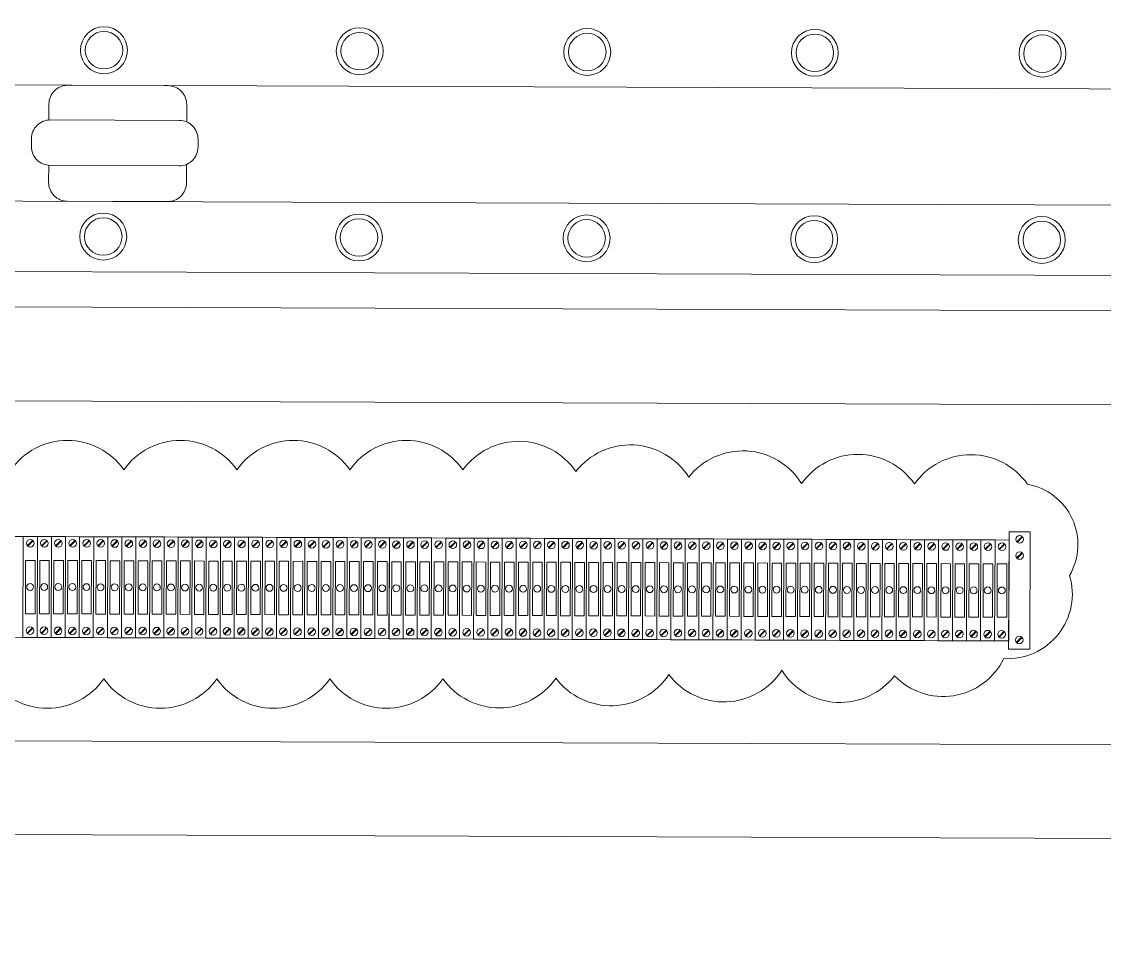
# Model space of a CAD drawing. Header units: millimetres. Extents: x 32721 to 103787, y 57624 to 127312.
# Drawn here: x 33355.2 to 33588.4, y 64947.4 to 65146.6 of the extents above; entities that cross this region are included whole.
import ezdxf

# ---------------------------------------------------------------- set-up
doc = ezdxf.new("R2010")
doc.units = ezdxf.units.MM
doc.header["$LTSCALE"] = 10
doc.layers.add('1轮廓实线层', color=7, linetype='Continuous', lineweight=18)

msp = doc.modelspace()

# ---------------------------------------------------------------- linework, layer by layer
at = {"layer": '1轮廓实线层'}
for p, q in [((33432.89, 65107.65), (33725.56, 65106.59)), ((33040.42, 65093.91), (33709.58, 65091.49)), ((33065.8, 65086.17), (33684.14, 65083.94)), ((33085.95, 65065.88), (33663.85, 65063.8)), ((33663.59, 64990.57), (33085.68, 64992.66)), ((33663.51, 64970.36), (33085.61, 64972.44))]:
    msp.add_line(p, q, dxfattribs=at)
at = {"layer": '1轮廓实线层', "lineweight": 13}
for p, q in [((33567.79, 65011.42), (33567.89, 65036.69)), ((33567.89, 65036.69), (33572.43, 65036.68)), ((33572.43, 65036.68), (33572.34, 65011.41)), ((33352.47, 65035.7), (33355.5, 65035.69)), ((33355.5, 65035.69), (33355.43, 65013.96)), ((33355.53, 65035.69), (33358.56, 65035.68)), ((33356.41, 65033.72), (33357.58, 65034.87)), ((33356.51, 65033.61), (33357.68, 65034.77)), ((33358.56, 65035.68), (33358.49, 65013.95)), ((33358.49, 65013.95), (33358.56, 65035.68)), ((33358.56, 65035.68), (33361.6, 65035.67)), ((33359.44, 65033.71), (33360.61, 65034.86)), ((33359.54, 65033.6), (33360.71, 65034.76)), ((33361.6, 65035.67), (33361.52, 65013.94)), ((33361.52, 65013.94), (33361.6, 65035.67)), ((33361.6, 65035.67), (33364.63, 65035.66)), ((33362.48, 65033.69), (33363.64, 65034.85)), ((33362.58, 65033.59), (33363.74, 65034.75)), ((33364.63, 65035.66), (33364.55, 65013.93)), ((33364.55, 65013.93), (33364.63, 65035.66)), ((33364.63, 65035.66), (33367.66, 65035.65)), ((33365.51, 65033.68), (33366.67, 65034.84)), ((33365.61, 65033.58), (33366.78, 65034.74)), ((33367.66, 65035.65), (33367.59, 65013.91)), ((33367.59, 65013.91), (33367.66, 65035.65)), ((33367.66, 65035.65), (33370.7, 65035.64)), ((33368.54, 65033.67), (33369.71, 65034.83)), ((33368.64, 65033.57), (33369.81, 65034.73)), ((33370.7, 65035.64), (33370.62, 65013.9)), ((33370.62, 65013.9), (33370.7, 65035.64)), ((33370.7, 65035.64), (33373.73, 65035.63)), ((33371.57, 65033.66), (33372.74, 65034.82)), ((33371.68, 65033.56), (33372.84, 65034.72)), ((33373.73, 65035.63), (33373.65, 65013.89)), ((33373.65, 65013.89), (33373.73, 65035.63)), ((33373.73, 65035.63), (33376.76, 65035.61)), ((33374.61, 65033.65), (33375.77, 65034.81)), ((33374.71, 65033.55), (33375.88, 65034.71)), ((33376.76, 65035.61), (33376.68, 65013.88)), ((33376.69, 65013.88), (33376.76, 65035.61)), ((33376.76, 65035.61), (33379.8, 65035.6)), ((33377.64, 65033.64), (33378.81, 65034.8)), ((33377.74, 65033.54), (33378.91, 65034.69)), ((33379.8, 65035.6), (33379.72, 65013.87)), ((33379.72, 65013.87), (33379.8, 65035.6)), ((33379.8, 65035.6), (33382.83, 65035.59)), ((33380.67, 65033.63), (33381.84, 65034.79)), ((33380.78, 65033.53), (33381.94, 65034.68)), ((33382.83, 65035.59), (33382.75, 65013.86)), ((33382.75, 65013.86), (33382.83, 65035.59)), ((33382.83, 65035.59), (33385.86, 65035.58)), ((33383.71, 65033.62), (33384.87, 65034.78)), ((33383.81, 65033.52), (33384.97, 65034.67)), ((33385.86, 65035.58), (33385.78, 65013.85)), ((33385.78, 65013.85), (33385.86, 65035.58)), ((33385.86, 65035.58), (33388.9, 65035.57)), ((33386.74, 65033.61), (33387.91, 65034.76)), ((33386.84, 65033.5), (33388.01, 65034.66)), ((33388.9, 65035.57), (33388.82, 65013.84)), ((33388.82, 65013.84), (33388.9, 65035.57)), ((33388.9, 65035.57), (33391.93, 65035.56)), ((33389.77, 65033.6), (33390.94, 65034.75)), ((33389.88, 65033.49), (33391.04, 65034.65)), ((33391.93, 65035.56), (33391.85, 65013.83)), ((33391.85, 65013.83), (33391.93, 65035.56)), ((33391.93, 65035.56), (33394.96, 65035.55)), ((33392.81, 65033.59), (33393.97, 65034.74)), ((33392.91, 65033.48), (33394.07, 65034.64)), ((33394.96, 65035.55), (33394.88, 65013.82)), ((33394.88, 65013.82), (33394.96, 65035.55)), ((33394.96, 65035.55), (33397.99, 65035.54)), ((33395.84, 65033.57), (33397.01, 65034.73)), ((33395.94, 65033.47), (33397.11, 65034.63)), ((33397.99, 65035.54), (33397.92, 65013.81)), ((33397.92, 65013.81), (33398, 65035.54)), ((33398, 65035.54), (33401.03, 65035.53)), ((33398.87, 65033.56), (33400.04, 65034.72)), ((33398.97, 65033.46), (33400.14, 65034.62)), ((33401.03, 65035.53), (33400.95, 65013.79)), ((33400.95, 65013.79), (33401.03, 65035.53)), ((33401.03, 65035.53), (33404.06, 65035.52)), ((33401.91, 65033.55), (33403.07, 65034.71)), ((33402.01, 65033.45), (33403.17, 65034.61)), ((33404.06, 65035.52), (33403.98, 65013.78)), ((33403.98, 65013.78), (33404.06, 65035.52)), ((33404.06, 65035.52), (33407.09, 65035.51)), ((33404.94, 65033.54), (33406.11, 65034.7)), ((33405.04, 65033.44), (33406.21, 65034.6)), ((33407.09, 65035.51), (33407.02, 65013.77)), ((33407.02, 65013.77), (33407.09, 65035.51)), ((33407.09, 65035.51), (33410.13, 65035.49)), ((33407.97, 65033.53), (33409.14, 65034.69)), ((33408.07, 65033.43), (33409.24, 65034.59)), ((33410.13, 65035.49), (33410.05, 65013.76)), ((33410.05, 65013.76), (33410.13, 65035.49)), ((33410.13, 65035.49), (33413.16, 65035.48)), ((33411.01, 65033.52), (33412.17, 65034.68)), ((33411.11, 65033.42), (33412.27, 65034.57)), ((33413.16, 65035.48), (33413.08, 65013.75)), ((33413.08, 65013.75), (33413.16, 65035.48)), ((33413.16, 65035.48), (33416.19, 65035.47)), ((33414.04, 65033.51), (33415.2, 65034.67)), ((33414.14, 65033.41), (33415.31, 65034.56)), ((33416.19, 65035.47), (33416.12, 65013.74)), ((33416.12, 65013.74), (33416.19, 65035.47)), ((33416.19, 65035.47), (33419.23, 65035.46)), ((33417.07, 65033.5), (33418.24, 65034.65)), ((33417.17, 65033.4), (33418.34, 65034.55)), ((33419.23, 65035.46), (33419.15, 65013.73)), ((33419.15, 65013.73), (33419.23, 65035.46)), ((33419.15, 65013.73), (33419.23, 65035.46)), ((33419.23, 65035.46), (33422.26, 65035.45)), ((33420.11, 65033.49), (33421.27, 65034.64)), ((33420.21, 65033.38), (33421.37, 65034.54)), ((33422.26, 65035.45), (33422.18, 65013.72)), ((33422.18, 65013.72), (33422.26, 65035.45)), ((33422.26, 65035.45), (33425.29, 65035.44)), ((33423.14, 65033.48), (33424.3, 65034.63)), ((33423.24, 65033.37), (33424.41, 65034.53)), ((33425.29, 65035.44), (33425.22, 65013.71)), ((33425.22, 65013.71), (33425.29, 65035.44)), ((33425.29, 65035.44), (33428.33, 65035.43)), ((33426.17, 65033.46), (33427.34, 65034.62)), ((33426.27, 65033.36), (33427.44, 65034.52)), ((33428.33, 65035.43), (33428.25, 65013.7)), ((33428.25, 65013.7), (33428.33, 65035.43)), ((33428.33, 65035.43), (33431.36, 65035.42)), ((33429.21, 65033.45), (33430.37, 65034.61)), ((33429.31, 65033.35), (33430.47, 65034.51)), ((33431.36, 65035.42), (33431.28, 65013.69)), ((33431.28, 65013.69), (33431.36, 65035.42)), ((33431.36, 65035.42), (33434.39, 65035.41)), ((33432.24, 65033.44), (33433.4, 65034.6)), ((33432.34, 65033.34), (33433.51, 65034.5)), ((33434.39, 65035.41), (33434.31, 65013.67)), ((33434.32, 65013.67), (33434.39, 65035.41)), ((33434.39, 65035.41), (33437.43, 65035.4)), ((33435.27, 65033.43), (33436.44, 65034.59)), ((33435.37, 65033.33), (33436.54, 65034.49)), ((33437.43, 65035.4), (33437.35, 65013.66)), ((33437.35, 65013.66), (33437.43, 65035.4)), ((33437.43, 65035.4), (33440.46, 65035.38)), ((33438.3, 65033.42), (33439.47, 65034.58)), ((33438.41, 65033.32), (33439.57, 65034.48)), ((33440.46, 65035.38), (33440.38, 65013.65)), ((33440.38, 65013.65), (33440.46, 65035.38)), ((33440.46, 65035.38), (33443.49, 65035.37)), ((33441.34, 65033.41), (33442.5, 65034.57)), ((33441.44, 65033.31), (33442.6, 65034.46)), ((33443.49, 65035.37), (33443.41, 65013.64)), ((33443.52, 65035.37), (33446.55, 65035.36)), ((33444.4, 65033.4), (33445.56, 65034.56)), ((33444.5, 65033.3), (33445.66, 65034.45)), ((33446.55, 65035.36), (33446.47, 65013.63)), ((33446.47, 65013.63), (33446.55, 65035.36)), ((33446.55, 65035.36), (33449.59, 65035.35)), ((33447.43, 65033.39), (33448.6, 65034.55)), ((33447.53, 65033.29), (33448.7, 65034.44)), ((33449.59, 65035.35), (33449.51, 65013.62)), ((33449.51, 65013.62), (33449.59, 65035.35)), ((33449.59, 65035.35), (33452.62, 65035.34)), ((33450.46, 65033.38), (33451.63, 65034.53)), ((33450.57, 65033.27), (33451.73, 65034.43)), ((33452.62, 65035.34), (33452.54, 65013.61)), ((33452.54, 65013.61), (33452.62, 65035.34)), ((33452.62, 65035.34), (33455.65, 65035.33)), ((33453.5, 65033.37), (33454.66, 65034.52)), ((33453.6, 65033.26), (33454.76, 65034.42)), ((33455.65, 65035.33), (33455.57, 65013.6)), ((33455.57, 65013.6), (33455.65, 65035.33)), ((33455.65, 65035.33), (33458.69, 65035.32)), ((33456.53, 65033.35), (33457.7, 65034.51)), ((33456.63, 65033.25), (33457.8, 65034.41)), ((33458.69, 65035.32), (33458.61, 65013.59)), ((33458.61, 65013.59), (33458.69, 65035.32)), ((33458.69, 65035.32), (33461.72, 65035.31)), ((33459.56, 65033.34), (33460.73, 65034.5)), ((33459.66, 65033.24), (33460.83, 65034.4)), ((33461.72, 65035.31), (33461.64, 65013.58)), ((33461.64, 65013.58), (33461.72, 65035.31)), ((33461.72, 65035.31), (33464.75, 65035.3)), ((33462.6, 65033.33), (33463.76, 65034.49)), ((33462.7, 65033.23), (33463.86, 65034.39)), ((33464.75, 65035.3), (33464.67, 65013.56)), ((33464.67, 65013.56), (33464.75, 65035.3)), ((33464.75, 65035.3), (33467.78, 65035.29)), ((33465.63, 65033.32), (33466.8, 65034.48)), ((33465.73, 65033.22), (33466.9, 65034.38)), ((33467.78, 65035.29), (33467.71, 65013.55)), ((33467.71, 65013.55), (33467.79, 65035.29)), ((33467.79, 65035.29), (33470.82, 65035.28)), ((33468.66, 65033.31), (33469.83, 65034.47)), ((33468.76, 65033.21), (33469.93, 65034.37)), ((33470.82, 65035.28), (33470.74, 65013.54)), ((33470.74, 65013.54), (33470.82, 65035.28)), ((33470.82, 65035.28), (33473.85, 65035.26)), ((33471.7, 65033.3), (33472.86, 65034.46)), ((33471.8, 65033.2), (33472.96, 65034.36)), ((33473.85, 65035.26), (33473.77, 65013.53)), ((33473.77, 65013.53), (33473.85, 65035.26)), ((33473.85, 65035.26), (33476.88, 65035.25)), ((33474.73, 65033.29), (33475.89, 65034.45)), ((33474.83, 65033.19), (33476, 65034.34)), ((33476.88, 65035.25), (33476.81, 65013.52)), ((33476.81, 65013.52), (33476.88, 65035.25)), ((33476.88, 65035.25), (33479.92, 65035.24)), ((33477.76, 65033.28), (33478.93, 65034.44)), ((33477.86, 65033.18), (33479.03, 65034.33)), ((33479.92, 65035.24), (33479.84, 65013.51)), ((33479.84, 65013.51), (33479.92, 65035.24)), ((33479.92, 65035.24), (33482.95, 65035.23)), ((33480.8, 65033.27), (33481.96, 65034.42)), ((33480.9, 65033.17), (33482.06, 65034.32)), ((33482.95, 65035.23), (33482.87, 65013.5)), ((33482.87, 65013.5), (33482.95, 65035.23)), ((33482.95, 65035.23), (33485.98, 65035.22)), ((33483.83, 65033.26), (33484.99, 65034.41)), ((33483.93, 65033.15), (33485.1, 65034.31)), ((33485.98, 65035.22), (33485.9, 65013.49)), ((33485.91, 65013.49), (33485.98, 65035.22)), ((33485.98, 65035.22), (33489.02, 65035.21)), ((33486.86, 65033.25), (33488.03, 65034.4)), ((33486.96, 65033.14), (33488.13, 65034.3)), ((33489.02, 65035.21), (33488.94, 65013.48)), ((33488.94, 65013.48), (33489.02, 65035.21)), ((33489.02, 65035.21), (33492.05, 65035.2)), ((33489.89, 65033.23), (33491.06, 65034.39)), ((33490, 65033.13), (33491.16, 65034.29)), ((33492.05, 65035.2), (33491.97, 65013.47)), ((33491.97, 65013.47), (33492.05, 65035.2)), ((33492.05, 65035.2), (33495.08, 65035.19)), ((33492.93, 65033.22), (33494.09, 65034.38)), ((33493.03, 65033.12), (33494.19, 65034.28)), ((33495.08, 65035.19), (33495, 65013.45)), ((33495, 65013.45), (33495.08, 65035.19)), ((33495.08, 65035.19), (33498.12, 65035.18)), ((33495.96, 65033.21), (33497.13, 65034.37)), ((33496.06, 65033.11), (33497.23, 65034.27)), ((33498.12, 65035.18), (33498.04, 65013.44)), ((33498.04, 65013.44), (33498.12, 65035.18)), ((33498.12, 65035.18), (33501.15, 65035.17)), ((33498.99, 65033.2), (33500.16, 65034.36)), ((33499.1, 65033.1), (33500.26, 65034.26)), ((33501.15, 65035.17), (33501.07, 65013.43)), ((33501.07, 65013.43), (33501.15, 65035.17)), ((33501.15, 65035.17), (33504.18, 65035.15)), ((33502.03, 65033.19), (33503.19, 65034.35)), ((33502.13, 65033.09), (33503.29, 65034.25)), ((33504.18, 65035.15), (33504.1, 65013.42)), ((33504.1, 65013.42), (33504.18, 65035.15)), ((33504.18, 65035.15), (33507.22, 65035.14)), ((33505.06, 65033.18), (33506.23, 65034.34)), ((33505.16, 65033.08), (33506.33, 65034.23)), ((33507.22, 65035.14), (33507.14, 65013.41)), ((33507.14, 65013.41), (33507.22, 65035.14)), ((33507.14, 65013.41), (33507.22, 65035.14)), ((33507.22, 65035.14), (33510.25, 65035.13)), ((33508.09, 65033.17), (33509.26, 65034.33)), ((33508.2, 65033.07), (33509.36, 65034.22)), ((33510.25, 65035.13), (33510.17, 65013.4)), ((33510.17, 65013.4), (33510.25, 65035.13)), ((33510.25, 65035.13), (33513.28, 65035.12)), ((33511.13, 65033.16), (33512.29, 65034.32)), ((33511.23, 65033.06), (33512.39, 65034.21)), ((33513.28, 65035.12), (33513.2, 65013.39)), ((33513.2, 65013.39), (33513.28, 65035.12)), ((33513.28, 65035.12), (33516.32, 65035.11)), ((33514.16, 65033.15), (33515.33, 65034.3)), ((33514.26, 65033.04), (33515.43, 65034.2)), ((33516.32, 65035.11), (33516.24, 65013.38)), ((33516.24, 65013.38), (33516.32, 65035.11)), ((33516.32, 65035.11), (33519.35, 65035.1)), ((33517.19, 65033.14), (33518.36, 65034.29)), ((33517.29, 65033.03), (33518.46, 65034.19)), ((33519.35, 65035.1), (33519.27, 65013.37)), ((33519.27, 65013.37), (33519.35, 65035.1)), ((33519.35, 65035.1), (33522.38, 65035.09)), ((33520.23, 65033.13), (33521.39, 65034.28)), ((33520.33, 65033.02), (33521.49, 65034.18)), ((33522.38, 65035.09), (33522.3, 65013.36)), ((33522.3, 65013.36), (33522.38, 65035.09)), ((33522.38, 65035.09), (33525.41, 65035.08)), ((33523.26, 65033.11), (33524.43, 65034.27)), ((33523.36, 65033.01), (33524.53, 65034.17)), ((33525.41, 65035.08), (33525.34, 65013.35)), ((33525.34, 65013.35), (33525.42, 65035.08)), ((33525.42, 65035.08), (33528.45, 65035.07)), ((33526.29, 65033.1), (33527.46, 65034.26)), ((33526.39, 65033), (33527.56, 65034.16)), ((33528.45, 65035.07), (33528.37, 65013.33)), ((33528.37, 65013.33), (33528.45, 65035.07)), ((33528.45, 65035.07), (33531.48, 65035.06)), ((33529.33, 65033.09), (33530.49, 65034.25)), ((33529.43, 65032.99), (33530.59, 65034.15)), ((33531.48, 65035.06), (33531.4, 65013.32)), ((33531.4, 65013.32), (33531.48, 65035.06)), ((33531.48, 65035.06), (33534.51, 65035.05)), ((33532.36, 65033.08), (33533.52, 65034.24)), ((33532.46, 65032.98), (33533.63, 65034.14)), ((33534.51, 65035.05), (33534.44, 65013.31)), ((33534.44, 65013.31), (33534.51, 65035.05)), ((33534.51, 65035.05), (33537.55, 65035.03)), ((33535.39, 65033.07), (33536.56, 65034.23)), ((33535.49, 65032.97), (33536.66, 65034.13)), ((33537.55, 65035.03), (33537.47, 65013.3)), ((33537.47, 65013.3), (33537.55, 65035.03)), ((33537.55, 65035.03), (33540.58, 65035.02)), ((33538.43, 65033.06), (33539.59, 65034.22)), ((33538.53, 65032.96), (33539.69, 65034.11)), ((33540.58, 65035.02), (33540.5, 65013.29)), ((33540.5, 65013.29), (33540.58, 65035.02)), ((33540.58, 65035.02), (33543.61, 65035.01)), ((33541.46, 65033.05), (33542.62, 65034.21)), ((33541.56, 65032.95), (33542.73, 65034.1)), ((33543.61, 65035.01), (33543.53, 65013.28)), ((33543.54, 65013.28), (33543.61, 65035.01)), ((33543.61, 65035.01), (33546.65, 65035)), ((33544.49, 65033.04), (33545.66, 65034.19)), ((33544.59, 65032.94), (33545.76, 65034.09)), ((33546.65, 65035), (33546.57, 65013.27)), ((33546.57, 65013.27), (33546.65, 65035)), ((33546.65, 65035), (33549.68, 65034.99)), ((33547.52, 65033.03), (33548.69, 65034.18)), ((33547.63, 65032.92), (33548.79, 65034.08)), ((33549.68, 65034.99), (33549.6, 65013.26)), ((33549.6, 65013.26), (33549.68, 65034.99)), ((33549.68, 65034.99), (33552.71, 65034.98)), ((33550.56, 65033.02), (33551.72, 65034.17)), ((33550.66, 65032.91), (33551.83, 65034.07)), ((33552.71, 65034.98), (33552.63, 65013.25)), ((33552.63, 65013.25), (33552.71, 65034.98)), ((33552.71, 65034.98), (33555.75, 65034.97)), ((33553.59, 65033), (33554.76, 65034.16)), ((33553.69, 65032.9), (33554.86, 65034.06)), ((33555.75, 65034.97), (33555.67, 65013.24)), ((33555.67, 65013.24), (33555.75, 65034.97)), ((33555.75, 65034.97), (33558.78, 65034.96)), ((33556.62, 65032.99), (33557.79, 65034.15)), ((33556.73, 65032.89), (33557.89, 65034.05)), ((33558.78, 65034.96), (33558.7, 65013.23)), ((33558.7, 65013.23), (33558.78, 65034.96)), ((33558.78, 65034.96), (33561.81, 65034.95)), ((33559.66, 65032.98), (33560.82, 65034.14)), ((33559.76, 65032.88), (33560.92, 65034.04)), ((33561.81, 65034.95), (33561.73, 65013.21)), ((33561.73, 65013.21), (33561.81, 65034.95)), ((33561.81, 65034.95), (33564.85, 65034.94)), ((33562.69, 65032.97), (33563.86, 65034.13)), ((33562.79, 65032.87), (33563.96, 65034.03)), ((33564.85, 65034.94), (33564.77, 65013.2)), ((33564.77, 65013.2), (33564.85, 65034.94)), ((33564.85, 65034.94), (33567.88, 65034.92)), ((33565.72, 65032.96), (33566.89, 65034.12)), ((33565.82, 65032.86), (33566.99, 65034.02)), ((33567.88, 65034.92), (33567.8, 65013.19)), ((33567.8, 65013.19), (33567.88, 65034.92)), ((33569.52, 65034.53), (33570.69, 65035.69)), ((33569.62, 65034.43), (33570.79, 65035.59)), ((33569.51, 65031.06), (33570.67, 65032.21)), ((33569.61, 65030.95), (33570.78, 65032.11)), ((33356.34, 65014.87), (33357.51, 65016.02)), ((33356.44, 65014.77), (33357.61, 65015.92)), ((33359.37, 65014.86), (33360.54, 65016.01)), ((33359.48, 65014.75), (33360.64, 65015.91)), ((33362.41, 65014.85), (33363.57, 65016)), ((33362.51, 65014.74), (33363.67, 65015.9)), ((33365.44, 65014.83), (33366.61, 65015.99)), ((33365.54, 65014.73), (33366.71, 65015.89)), ((33368.47, 65014.82), (33369.64, 65015.98)), ((33368.58, 65014.72), (33369.74, 65015.88)), ((33371.51, 65014.81), (33372.67, 65015.97)), ((33371.61, 65014.71), (33372.77, 65015.87)), ((33374.54, 65014.8), (33375.71, 65015.96)), ((33374.64, 65014.7), (33375.81, 65015.86)), ((33377.57, 65014.79), (33378.74, 65015.95)), ((33377.67, 65014.69), (33378.84, 65015.85)), ((33380.61, 65014.78), (33381.77, 65015.94)), ((33380.71, 65014.68), (33381.87, 65015.83)), ((33383.64, 65014.77), (33384.81, 65015.93)), ((33383.74, 65014.67), (33384.91, 65015.82)), ((33386.67, 65014.76), (33387.84, 65015.92)), ((33386.77, 65014.66), (33387.94, 65015.81)), ((33389.71, 65014.75), (33390.87, 65015.9)), ((33389.81, 65014.64), (33390.97, 65015.8)), ((33392.74, 65014.74), (33393.9, 65015.89)), ((33392.84, 65014.63), (33394.01, 65015.79)), ((33395.77, 65014.72), (33396.94, 65015.88)), ((33395.87, 65014.62), (33397.04, 65015.78)), ((33398.81, 65014.71), (33399.97, 65015.87)), ((33398.91, 65014.61), (33400.07, 65015.77)), ((33401.84, 65014.7), (33403, 65015.86)), ((33401.94, 65014.6), (33403.11, 65015.76)), ((33404.87, 65014.69), (33406.04, 65015.85)), ((33404.97, 65014.59), (33406.14, 65015.75)), ((33407.9, 65014.68), (33409.07, 65015.84)), ((33408.01, 65014.58), (33409.17, 65015.74)), ((33410.94, 65014.67), (33412.1, 65015.83)), ((33411.04, 65014.57), (33412.2, 65015.73)), ((33413.97, 65014.66), (33415.14, 65015.82)), ((33414.07, 65014.56), (33415.24, 65015.71)), ((33417, 65014.65), (33418.17, 65015.81)), ((33417.11, 65014.55), (33418.27, 65015.7)), ((33420.04, 65014.64), (33421.2, 65015.79)), ((33420.14, 65014.54), (33421.3, 65015.69)), ((33423.07, 65014.63), (33424.24, 65015.78)), ((33423.17, 65014.52), (33424.34, 65015.68)), ((33426.1, 65014.62), (33427.27, 65015.77)), ((33426.21, 65014.51), (33427.37, 65015.67)), ((33429.14, 65014.6), (33430.3, 65015.76)), ((33429.24, 65014.5), (33430.4, 65015.66)), ((33432.17, 65014.59), (33433.34, 65015.75)), ((33432.27, 65014.49), (33433.44, 65015.65)), ((33435.2, 65014.58), (33436.37, 65015.74)), ((33435.3, 65014.48), (33436.47, 65015.64)), ((33438.24, 65014.57), (33439.4, 65015.73)), ((33438.34, 65014.47), (33439.5, 65015.63)), ((33441.27, 65014.56), (33442.44, 65015.72)), ((33441.37, 65014.46), (33442.54, 65015.62)), ((33444.33, 65014.55), (33445.5, 65015.71)), ((33444.43, 65014.45), (33445.6, 65015.6)), ((33447.36, 65014.54), (33448.53, 65015.7)), ((33447.46, 65014.44), (33448.63, 65015.59)), ((33450.4, 65014.53), (33451.56, 65015.69)), ((33450.5, 65014.43), (33451.66, 65015.58)), ((33453.43, 65014.52), (33454.59, 65015.67)), ((33453.53, 65014.41), (33454.7, 65015.57)), ((33456.46, 65014.51), (33457.63, 65015.66)), ((33456.56, 65014.4), (33457.73, 65015.56)), ((33459.5, 65014.49), (33460.66, 65015.65)), ((33459.6, 65014.39), (33460.76, 65015.55)), ((33462.53, 65014.48), (33463.69, 65015.64)), ((33462.63, 65014.38), (33463.8, 65015.54)), ((33465.56, 65014.47), (33466.73, 65015.63)), ((33465.66, 65014.37), (33466.83, 65015.53)), ((33468.59, 65014.46), (33469.76, 65015.62)), ((33468.7, 65014.36), (33469.86, 65015.52)), ((33471.63, 65014.45), (33472.79, 65015.61)), ((33471.73, 65014.35), (33472.9, 65015.51)), ((33474.66, 65014.44), (33475.83, 65015.6)), ((33474.76, 65014.34), (33475.93, 65015.5)), ((33477.69, 65014.43), (33478.86, 65015.59)), ((33477.8, 65014.33), (33478.96, 65015.48)), ((33480.73, 65014.42), (33481.89, 65015.58)), ((33480.83, 65014.32), (33481.99, 65015.47)), ((33483.76, 65014.41), (33484.93, 65015.56)), ((33483.86, 65014.31), (33485.03, 65015.46)), ((33486.79, 65014.4), (33487.96, 65015.55)), ((33486.89, 65014.29), (33488.06, 65015.45)), ((33489.83, 65014.39), (33490.99, 65015.54)), ((33489.93, 65014.28), (33491.09, 65015.44)), ((33492.86, 65014.37), (33494.03, 65015.53)), ((33492.96, 65014.27), (33494.13, 65015.43)), ((33495.89, 65014.36), (33497.06, 65015.52)), ((33495.99, 65014.26), (33497.16, 65015.42)), ((33498.93, 65014.35), (33500.09, 65015.51)), ((33499.03, 65014.25), (33500.19, 65015.41)), ((33501.96, 65014.34), (33503.12, 65015.5)), ((33502.06, 65014.24), (33503.23, 65015.4)), ((33504.99, 65014.33), (33506.16, 65015.49)), ((33505.09, 65014.23), (33506.26, 65015.39)), ((33508.03, 65014.32), (33509.19, 65015.48)), ((33508.13, 65014.22), (33509.29, 65015.37)), ((33511.06, 65014.31), (33512.22, 65015.47)), ((33511.16, 65014.21), (33512.33, 65015.36)), ((33514.09, 65014.3), (33515.26, 65015.46)), ((33514.19, 65014.2), (33515.36, 65015.35)), ((33517.13, 65014.29), (33518.29, 65015.44)), ((33517.23, 65014.18), (33518.39, 65015.34)), ((33520.16, 65014.28), (33521.32, 65015.43)), ((33520.26, 65014.17), (33521.43, 65015.33)), ((33523.19, 65014.26), (33524.36, 65015.42)), ((33523.29, 65014.16), (33524.46, 65015.32)), ((33526.22, 65014.25), (33527.39, 65015.41)), ((33526.33, 65014.15), (33527.49, 65015.31)), ((33529.26, 65014.24), (33530.42, 65015.4)), ((33529.36, 65014.14), (33530.53, 65015.3)), ((33532.29, 65014.23), (33533.46, 65015.39)), ((33532.39, 65014.13), (33533.56, 65015.29)), ((33535.32, 65014.22), (33536.49, 65015.38)), ((33535.43, 65014.12), (33536.59, 65015.28)), ((33538.36, 65014.21), (33539.52, 65015.37)), ((33538.46, 65014.11), (33539.62, 65015.27)), ((33541.39, 65014.2), (33542.56, 65015.36)), ((33541.49, 65014.1), (33542.66, 65015.25)), ((33544.42, 65014.19), (33545.59, 65015.35)), ((33544.52, 65014.09), (33545.69, 65015.24)), ((33547.46, 65014.18), (33548.62, 65015.33)), ((33547.56, 65014.08), (33548.72, 65015.23)), ((33550.49, 65014.17), (33551.66, 65015.32)), ((33550.59, 65014.06), (33551.76, 65015.22)), ((33553.52, 65014.16), (33554.69, 65015.31)), ((33553.62, 65014.05), (33554.79, 65015.21)), ((33556.56, 65014.14), (33557.72, 65015.3)), ((33556.66, 65014.04), (33557.82, 65015.2)), ((33559.59, 65014.13), (33560.75, 65015.29)), ((33559.69, 65014.03), (33560.86, 65015.19)), ((33562.62, 65014.12), (33563.79, 65015.28)), ((33562.72, 65014.02), (33563.89, 65015.18)), ((33565.66, 65014.11), (33566.82, 65015.27)), ((33565.76, 65014.01), (33566.92, 65015.17)), ((33355.43, 65013.96), (33352.39, 65013.97)), ((33358.49, 65013.95), (33355.45, 65013.96)), ((33361.52, 65013.94), (33358.49, 65013.95)), ((33364.55, 65013.93), (33361.52, 65013.94)), ((33367.59, 65013.91), (33364.55, 65013.93)), ((33370.62, 65013.9), (33367.59, 65013.91)), ((33373.65, 65013.89), (33370.62, 65013.9)), ((33376.68, 65013.88), (33373.65, 65013.89)), ((33379.72, 65013.87), (33376.69, 65013.88)), ((33382.75, 65013.86), (33379.72, 65013.87)), ((33385.78, 65013.85), (33382.75, 65013.86)), ((33388.82, 65013.84), (33385.78, 65013.85)), ((33391.85, 65013.83), (33388.82, 65013.84)), ((33394.88, 65013.82), (33391.85, 65013.83)), ((33397.92, 65013.81), (33394.88, 65013.82)), ((33400.95, 65013.79), (33397.92, 65013.81)), ((33403.98, 65013.78), (33400.95, 65013.79)), ((33407.02, 65013.77), (33403.98, 65013.78)), ((33410.05, 65013.76), (33407.02, 65013.77)), ((33413.08, 65013.75), (33410.05, 65013.76)), ((33416.12, 65013.74), (33413.08, 65013.75)), ((33419.15, 65013.73), (33416.12, 65013.74)), ((33422.18, 65013.72), (33419.15, 65013.73)), ((33425.22, 65013.71), (33422.18, 65013.72)), ((33428.25, 65013.7), (33425.22, 65013.71)), ((33431.28, 65013.69), (33428.25, 65013.7)), ((33434.31, 65013.67), (33431.28, 65013.69)), ((33437.35, 65013.66), (33434.32, 65013.67)), ((33440.38, 65013.65), (33437.35, 65013.66)), ((33443.41, 65013.64), (33440.38, 65013.65)), ((33446.47, 65013.63), (33443.44, 65013.64)), ((33449.51, 65013.62), (33446.47, 65013.63)), ((33452.54, 65013.61), (33449.51, 65013.62)), ((33455.57, 65013.6), (33452.54, 65013.61)), ((33458.61, 65013.59), (33455.57, 65013.6)), ((33461.64, 65013.58), (33458.61, 65013.59)), ((33464.67, 65013.56), (33461.64, 65013.58)), ((33467.71, 65013.55), (33464.67, 65013.56)), ((33470.74, 65013.54), (33467.71, 65013.55)), ((33473.77, 65013.53), (33470.74, 65013.54)), ((33476.81, 65013.52), (33473.77, 65013.53)), ((33479.84, 65013.51), (33476.81, 65013.52)), ((33482.87, 65013.5), (33479.84, 65013.51)), ((33485.9, 65013.49), (33482.87, 65013.5)), ((33488.94, 65013.48), (33485.91, 65013.49)), ((33491.97, 65013.47), (33488.94, 65013.48)), ((33495, 65013.45), (33491.97, 65013.47)), ((33498.04, 65013.44), (33495, 65013.45)), ((33501.07, 65013.43), (33498.04, 65013.44)), ((33504.1, 65013.42), (33501.07, 65013.43)), ((33507.14, 65013.41), (33504.1, 65013.42)), ((33510.17, 65013.4), (33507.14, 65013.41)), ((33513.2, 65013.39), (33510.17, 65013.4)), ((33516.24, 65013.38), (33513.2, 65013.39)), ((33519.27, 65013.37), (33516.24, 65013.38)), ((33522.3, 65013.36), (33519.27, 65013.37)), ((33525.34, 65013.35), (33522.3, 65013.36)), ((33528.37, 65013.33), (33525.34, 65013.35)), ((33531.4, 65013.32), (33528.37, 65013.33)), ((33534.44, 65013.31), (33531.4, 65013.32)), ((33537.47, 65013.3), (33534.44, 65013.31)), ((33540.5, 65013.29), (33537.47, 65013.3)), ((33543.53, 65013.28), (33540.5, 65013.29)), ((33546.57, 65013.27), (33543.54, 65013.28)), ((33549.6, 65013.26), (33546.57, 65013.27)), ((33552.63, 65013.25), (33549.6, 65013.26)), ((33555.67, 65013.24), (33552.63, 65013.25)), ((33558.7, 65013.23), (33555.67, 65013.24)), ((33561.73, 65013.21), (33558.7, 65013.23)), ((33564.77, 65013.2), (33561.73, 65013.21)), ((33567.8, 65013.19), (33564.77, 65013.2)), ((33569.44, 65012.89), (33570.61, 65014.05)), ((33569.54, 65012.79), (33570.71, 65013.94)), ((33572.34, 65011.41), (33567.79, 65011.42))]:
    msp.add_line(p, q, dxfattribs=at)
at = {"layer": '1轮廓实线层'}
for points in [[(33724.64, 65131.57), (33027.18, 65134.09, -0.414214), (33022.14, 65139.16), (33023.57, 65533.38, -0.414214), (33028.64, 65538.42)], [(33361.04, 65125.4), (33361.05, 65128.84, -0.414214), (33365.11, 65132.87), (33386.71, 65132.79, -0.414214), (33390.74, 65128.74), (33390.73, 65124.99)], [(33390.69, 65115.84), (33390.68, 65111.85, -0.414214), (33386.62, 65107.82), (33365.02, 65107.9, -0.414214), (33360.99, 65111.95), (33361.01, 65115.64)], [(33025.17, 64856.42, -0.414214), (33021.14, 64860.47), (33022.02, 65105.09, -0.414214), (33026.08, 65109.12), (33432.89, 65107.65)]]:
    msp.add_lwpolyline(points, format="xyb", dxfattribs=at)
msp.add_lwpolyline([(33357.29, 65121.38, -0.414214), (33361.35, 65125.41), (33389.15, 65125.31, -0.414214), (33393.18, 65121.26), (33393.17, 65119.56, -0.414214), (33389.12, 65115.53), (33361.32, 65115.63, -0.414214), (33357.29, 65119.69)], format="xyb", close=True, dxfattribs=at)
at = {"layer": '1轮廓实线层', "color": 1}
msp.add_lwpolyline([(33348.54, 65005.03, 0.520567), (33372.88, 65005.03, 0.520567), (33397.23, 65005.03, 0.520567), (33421.57, 65005.03, 0.520567), (33445.91, 65005.04, 0.520567), (33470.26, 65005.18, 0.520567), (33494.58, 65005.94, 0.520567), (33518.91, 65006.87, 0.520567), (33543.18, 65005.69, 0.520567), (33566.75, 65009.38, 0.520567), (33580.92, 65027.32, 0.520567), (33571.85, 65046.94, 0.520567), (33547.51, 65047.01, 0.520567), (33523.18, 65047.09, 0.520567), (33498.87, 65048.47, 0.520567), (33474.57, 65049.68, 0.520567), (33450.23, 65050.02, 0.520567), (33425.88, 65050.05, 0.520567), (33401.54, 65050.05, 0.520567), (33377.2, 65050.05, 0.520567), (33352.85, 65050.03, 0.520567)], format="xyb", dxfattribs=at)
at = {"layer": '1轮廓实线层', "lineweight": 13}
for points in [[(33356.04, 65030.55), (33358.1, 65030.54), (33358.06, 65019.04), (33355.99, 65019.05)], [(33359.07, 65030.54), (33361.13, 65030.53), (33361.09, 65019.03), (33359.03, 65019.04)], [(33362.1, 65030.53), (33364.16, 65030.52), (33364.12, 65019.02), (33362.06, 65019.03)], [(33365.14, 65030.52), (33367.2, 65030.51), (33367.16, 65019.01), (33365.09, 65019.01)], [(33368.17, 65030.51), (33370.23, 65030.5), (33370.19, 65019), (33368.13, 65019)], [(33371.2, 65030.49), (33373.26, 65030.49), (33373.22, 65018.99), (33371.16, 65018.99)], [(33374.23, 65030.48), (33376.3, 65030.48), (33376.26, 65018.97), (33374.19, 65018.98)], [(33377.27, 65030.47), (33379.33, 65030.47), (33379.29, 65018.96), (33377.23, 65018.97)], [(33380.3, 65030.46), (33382.36, 65030.45), (33382.32, 65018.95), (33380.26, 65018.96)], [(33383.33, 65030.45), (33385.4, 65030.44), (33385.36, 65018.94), (33383.29, 65018.95)], [(33386.37, 65030.44), (33388.43, 65030.43), (33388.39, 65018.93), (33386.33, 65018.94)], [(33389.4, 65030.43), (33391.46, 65030.42), (33391.42, 65018.92), (33389.36, 65018.93)], [(33392.43, 65030.42), (33394.5, 65030.41), (33394.45, 65018.91), (33392.39, 65018.92)], [(33395.47, 65030.41), (33397.53, 65030.4), (33397.49, 65018.9), (33395.43, 65018.91)], [(33398.5, 65030.4), (33400.56, 65030.39), (33400.52, 65018.89), (33398.46, 65018.89)], [(33401.53, 65030.39), (33403.6, 65030.38), (33403.55, 65018.88), (33401.49, 65018.88)], [(33404.57, 65030.37), (33406.63, 65030.37), (33406.59, 65018.87), (33404.52, 65018.87)], [(33407.6, 65030.36), (33409.66, 65030.36), (33409.62, 65018.85), (33407.56, 65018.86)], [(33410.63, 65030.35), (33412.69, 65030.35), (33412.65, 65018.84), (33410.59, 65018.85)], [(33413.67, 65030.34), (33415.73, 65030.33), (33415.69, 65018.83), (33413.62, 65018.84)], [(33416.7, 65030.33), (33418.76, 65030.32), (33418.72, 65018.82), (33416.66, 65018.83)], [(33419.73, 65030.32), (33421.79, 65030.31), (33421.75, 65018.81), (33419.69, 65018.82)], [(33422.77, 65030.31), (33424.83, 65030.3), (33424.79, 65018.8), (33422.72, 65018.81)], [(33425.8, 65030.3), (33427.86, 65030.29), (33427.82, 65018.79), (33425.76, 65018.8)], [(33428.83, 65030.29), (33430.89, 65030.28), (33430.85, 65018.78), (33428.79, 65018.79)], [(33431.86, 65030.28), (33433.93, 65030.27), (33433.89, 65018.77), (33431.82, 65018.77)], [(33434.9, 65030.26), (33436.96, 65030.26), (33436.92, 65018.76), (33434.86, 65018.76)], [(33437.93, 65030.25), (33439.99, 65030.25), (33439.95, 65018.74), (33437.89, 65018.75)], [(33440.96, 65030.24), (33443.03, 65030.24), (33442.99, 65018.73), (33440.92, 65018.74)], [(33444.02, 65030.23), (33446.09, 65030.22), (33446.05, 65018.72), (33443.98, 65018.73)], [(33447.06, 65030.22), (33449.12, 65030.21), (33449.08, 65018.71), (33447.02, 65018.72)], [(33450.09, 65030.21), (33452.15, 65030.2), (33452.11, 65018.7), (33450.05, 65018.71)], [(33453.12, 65030.2), (33455.19, 65030.19), (33455.14, 65018.69), (33453.08, 65018.7)], [(33456.16, 65030.19), (33458.22, 65030.18), (33458.18, 65018.68), (33456.12, 65018.69)], [(33459.19, 65030.18), (33461.25, 65030.17), (33461.21, 65018.67), (33459.15, 65018.68)], [(33462.22, 65030.17), (33464.29, 65030.16), (33464.24, 65018.66), (33462.18, 65018.66)], [(33465.26, 65030.16), (33467.32, 65030.15), (33467.28, 65018.65), (33465.21, 65018.65)], [(33468.29, 65030.14), (33470.35, 65030.14), (33470.31, 65018.64), (33468.25, 65018.64)], [(33471.32, 65030.13), (33473.38, 65030.13), (33473.34, 65018.62), (33471.28, 65018.63)], [(33474.36, 65030.12), (33476.42, 65030.11), (33476.38, 65018.61), (33474.31, 65018.62)], [(33477.39, 65030.11), (33479.45, 65030.1), (33479.41, 65018.6), (33477.35, 65018.61)], [(33480.42, 65030.1), (33482.48, 65030.09), (33482.44, 65018.59), (33480.38, 65018.6)], [(33483.46, 65030.09), (33485.52, 65030.08), (33485.48, 65018.58), (33483.41, 65018.59)], [(33486.49, 65030.08), (33488.55, 65030.07), (33488.51, 65018.57), (33486.45, 65018.58)], [(33489.52, 65030.07), (33491.58, 65030.06), (33491.54, 65018.56), (33489.48, 65018.57)], [(33492.55, 65030.06), (33494.62, 65030.05), (33494.58, 65018.55), (33492.51, 65018.55)], [(33495.59, 65030.05), (33497.65, 65030.04), (33497.61, 65018.54), (33495.55, 65018.54)], [(33498.62, 65030.03), (33500.68, 65030.03), (33500.64, 65018.53), (33498.58, 65018.53)], [(33501.65, 65030.02), (33503.72, 65030.02), (33503.67, 65018.51), (33501.61, 65018.52)], [(33504.69, 65030.01), (33506.75, 65030.01), (33506.71, 65018.5), (33504.65, 65018.51)], [(33507.72, 65030), (33509.78, 65029.99), (33509.74, 65018.49), (33507.68, 65018.5)], [(33510.75, 65029.99), (33512.82, 65029.98), (33512.77, 65018.48), (33510.71, 65018.49)], [(33513.79, 65029.98), (33515.85, 65029.97), (33515.81, 65018.47), (33513.75, 65018.48)], [(33516.82, 65029.97), (33518.88, 65029.96), (33518.84, 65018.46), (33516.78, 65018.47)], [(33519.85, 65029.96), (33521.92, 65029.95), (33521.87, 65018.45), (33519.81, 65018.46)], [(33522.89, 65029.95), (33524.95, 65029.94), (33524.91, 65018.44), (33522.84, 65018.45)], [(33525.92, 65029.94), (33527.98, 65029.93), (33527.94, 65018.43), (33525.88, 65018.43)], [(33528.95, 65029.93), (33531.01, 65029.92), (33530.97, 65018.42), (33528.91, 65018.42)], [(33531.99, 65029.91), (33534.05, 65029.91), (33534.01, 65018.41), (33531.94, 65018.41)], [(33535.02, 65029.9), (33537.08, 65029.9), (33537.04, 65018.39), (33534.98, 65018.4)], [(33538.05, 65029.89), (33540.11, 65029.89), (33540.07, 65018.38), (33538.01, 65018.39)], [(33541.09, 65029.88), (33543.15, 65029.87), (33543.11, 65018.37), (33541.04, 65018.38)], [(33544.12, 65029.87), (33546.18, 65029.86), (33546.14, 65018.36), (33544.08, 65018.37)], [(33547.15, 65029.86), (33549.21, 65029.85), (33549.17, 65018.35), (33547.11, 65018.36)], [(33550.18, 65029.85), (33552.25, 65029.84), (33552.21, 65018.34), (33550.14, 65018.35)], [(33553.22, 65029.84), (33555.28, 65029.83), (33555.24, 65018.33), (33553.18, 65018.34)], [(33556.25, 65029.83), (33558.31, 65029.82), (33558.27, 65018.32), (33556.21, 65018.33)], [(33559.28, 65029.82), (33561.35, 65029.81), (33561.3, 65018.31), (33559.24, 65018.31)], [(33562.32, 65029.8), (33564.38, 65029.8), (33564.34, 65018.3), (33562.28, 65018.3)], [(33565.35, 65029.79), (33567.41, 65029.79), (33567.37, 65018.28), (33565.31, 65018.29)]]:
    msp.add_lwpolyline(points, close=True, dxfattribs=at)
at = {"layer": '1轮廓实线层'}
for centre, radius in [((33372.91, 65140.42), 5.05), ((33372.91, 65140.42), 4.04), ((33428, 65140.23), 5.05), ((33428, 65140.23), 4.04), ((33477.02, 65140.05), 5.05), ((33477.02, 65140.05), 4.04), ((33526.04, 65139.87), 5.05), ((33526.04, 65139.87), 4.04), ((33575.07, 65139.69), 5.05), ((33575.07, 65139.69), 4.04), ((33372.76, 65100.29), 5.05), ((33372.76, 65100.29), 4.04), ((33427.85, 65100.09), 5.05), ((33427.85, 65100.09), 4.04), ((33476.88, 65099.91), 5.05), ((33476.88, 65099.91), 4.04), ((33525.9, 65099.73), 5.05), ((33525.9, 65099.73), 4.04), ((33574.92, 65099.56), 5.05), ((33574.92, 65099.56), 4.04)]:
    msp.add_circle(centre, radius, dxfattribs=at)
at = {"layer": '1轮廓实线层', "lineweight": 13}
for centre, radius in [((33357.04, 65034.24), 0.821), ((33360.08, 65034.23), 0.821), ((33363.11, 65034.22), 0.821), ((33366.14, 65034.21), 0.821), ((33369.18, 65034.2), 0.821), ((33372.21, 65034.19), 0.821), ((33375.24, 65034.18), 0.821), ((33378.27, 65034.17), 0.821), ((33381.31, 65034.16), 0.821), ((33384.34, 65034.15), 0.821), ((33387.37, 65034.13), 0.821), ((33390.41, 65034.12), 0.821), ((33393.44, 65034.11), 0.821), ((33396.47, 65034.1), 0.821), ((33399.51, 65034.09), 0.821), ((33402.54, 65034.08), 0.821), ((33405.57, 65034.07), 0.821), ((33408.61, 65034.06), 0.821), ((33411.64, 65034.05), 0.821), ((33414.67, 65034.04), 0.821), ((33417.71, 65034.03), 0.821), ((33420.74, 65034.01), 0.821), ((33423.77, 65034), 0.821), ((33426.81, 65033.99), 0.821), ((33429.84, 65033.98), 0.821), ((33432.87, 65033.97), 0.821), ((33435.9, 65033.96), 0.821), ((33438.94, 65033.95), 0.821), ((33441.97, 65033.94), 0.821), ((33445.03, 65033.93), 0.821), ((33448.06, 65033.92), 0.821), ((33451.1, 65033.9), 0.821), ((33454.13, 65033.89), 0.821), ((33457.16, 65033.88), 0.821), ((33460.2, 65033.87), 0.821), ((33463.23, 65033.86), 0.821), ((33466.26, 65033.85), 0.821), ((33469.3, 65033.84), 0.821), ((33472.33, 65033.83), 0.821), ((33475.36, 65033.82), 0.821), ((33478.4, 65033.81), 0.821), ((33481.43, 65033.8), 0.821), ((33484.46, 65033.78), 0.821), ((33487.49, 65033.77), 0.821), ((33490.53, 65033.76), 0.821), ((33493.56, 65033.75), 0.821), ((33496.59, 65033.74), 0.821), ((33499.63, 65033.73), 0.821), ((33502.66, 65033.72), 0.821), ((33505.69, 65033.71), 0.821), ((33508.73, 65033.7), 0.821), ((33511.76, 65033.69), 0.821), ((33514.79, 65033.67), 0.821), ((33517.83, 65033.66), 0.821), ((33520.86, 65033.65), 0.821), ((33523.89, 65033.64), 0.821), ((33526.93, 65033.63), 0.821), ((33529.96, 65033.62), 0.821), ((33532.99, 65033.61), 0.821), ((33536.03, 65033.6), 0.821), ((33539.06, 65033.59), 0.821), ((33542.09, 65033.58), 0.821), ((33545.12, 65033.57), 0.821), ((33548.16, 65033.55), 0.821), ((33551.19, 65033.54), 0.821), ((33554.22, 65033.53), 0.821), ((33557.26, 65033.52), 0.821), ((33560.29, 65033.51), 0.821), ((33563.32, 65033.5), 0.821), ((33566.36, 65033.49), 0.821), ((33570.15, 65035.06), 0.821), ((33570.14, 65031.58), 0.821), ((33357.01, 65024.82), 0.742), ((33360.04, 65024.81), 0.742), ((33363.07, 65024.8), 0.742), ((33366.11, 65024.79), 0.742), ((33369.14, 65024.78), 0.742), ((33372.17, 65024.76), 0.742), ((33375.21, 65024.75), 0.742), ((33378.24, 65024.74), 0.742), ((33381.27, 65024.73), 0.742), ((33384.31, 65024.72), 0.742), ((33387.34, 65024.71), 0.742), ((33390.37, 65024.7), 0.742), ((33393.41, 65024.69), 0.742), ((33396.44, 65024.68), 0.742), ((33399.47, 65024.67), 0.742), ((33402.51, 65024.66), 0.742), ((33405.54, 65024.64), 0.742), ((33408.57, 65024.63), 0.742), ((33411.6, 65024.62), 0.742), ((33414.64, 65024.61), 0.742), ((33417.67, 65024.6), 0.742), ((33420.71, 65024.59), 0.742), ((33423.74, 65024.58), 0.742), ((33426.77, 65024.57), 0.742), ((33429.8, 65024.56), 0.742), ((33432.84, 65024.55), 0.742), ((33435.87, 65024.53), 0.742), ((33438.9, 65024.52), 0.742), ((33441.94, 65024.51), 0.742), ((33445, 65024.5), 0.742), ((33448.03, 65024.49), 0.742), ((33451.06, 65024.48), 0.742), ((33454.1, 65024.47), 0.742), ((33457.13, 65024.46), 0.742), ((33460.16, 65024.45), 0.742), ((33463.2, 65024.44), 0.742), ((33466.23, 65024.43), 0.742), ((33469.26, 65024.41), 0.742), ((33472.3, 65024.4), 0.742), ((33475.33, 65024.39), 0.742), ((33478.36, 65024.38), 0.742), ((33481.39, 65024.37), 0.742), ((33484.43, 65024.36), 0.742), ((33487.46, 65024.35), 0.742), ((33490.49, 65024.34), 0.742), ((33493.53, 65024.33), 0.742), ((33496.56, 65024.32), 0.742), ((33499.59, 65024.3), 0.742), ((33502.63, 65024.29), 0.742), ((33505.66, 65024.28), 0.742), ((33508.69, 65024.27), 0.742), ((33511.73, 65024.26), 0.742), ((33514.76, 65024.25), 0.742), ((33517.79, 65024.24), 0.742), ((33520.83, 65024.23), 0.742), ((33523.86, 65024.22), 0.742), ((33526.89, 65024.21), 0.742), ((33529.93, 65024.2), 0.742), ((33532.96, 65024.18), 0.742), ((33535.99, 65024.17), 0.742), ((33539.02, 65024.16), 0.742), ((33542.06, 65024.15), 0.742), ((33545.09, 65024.14), 0.742), ((33548.12, 65024.13), 0.742), ((33551.16, 65024.12), 0.742), ((33554.19, 65024.11), 0.742), ((33557.22, 65024.1), 0.742), ((33560.26, 65024.09), 0.742), ((33563.29, 65024.07), 0.742), ((33566.32, 65024.06), 0.742), ((33356.97, 65015.4), 0.821), ((33360.01, 65015.38), 0.821), ((33363.04, 65015.37), 0.821), ((33366.07, 65015.36), 0.821), ((33369.11, 65015.35), 0.821), ((33372.14, 65015.34), 0.821), ((33375.17, 65015.33), 0.821), ((33378.21, 65015.32), 0.821), ((33381.24, 65015.31), 0.821), ((33384.27, 65015.3), 0.821), ((33387.31, 65015.29), 0.821), ((33390.34, 65015.27), 0.821), ((33393.37, 65015.26), 0.821), ((33396.41, 65015.25), 0.821), ((33399.44, 65015.24), 0.821), ((33402.47, 65015.23), 0.821), ((33405.5, 65015.22), 0.821), ((33408.54, 65015.21), 0.821), ((33411.57, 65015.2), 0.821), ((33414.6, 65015.19), 0.821), ((33417.64, 65015.18), 0.821), ((33420.67, 65015.17), 0.821), ((33423.7, 65015.15), 0.821), ((33426.74, 65015.14), 0.821), ((33429.77, 65015.13), 0.821), ((33432.8, 65015.12), 0.821), ((33435.84, 65015.11), 0.821), ((33438.87, 65015.1), 0.821), ((33441.9, 65015.09), 0.821), ((33444.96, 65015.08), 0.821), ((33448, 65015.07), 0.821), ((33451.03, 65015.06), 0.821), ((33454.06, 65015.04), 0.821), ((33457.1, 65015.03), 0.821), ((33460.13, 65015.02), 0.821), ((33463.16, 65015.01), 0.821), ((33466.19, 65015), 0.821), ((33469.23, 65014.99), 0.821), ((33472.26, 65014.98), 0.821), ((33475.29, 65014.97), 0.821), ((33478.33, 65014.96), 0.821), ((33481.36, 65014.95), 0.821), ((33484.39, 65014.94), 0.821), ((33487.43, 65014.92), 0.821), ((33490.46, 65014.91), 0.821), ((33493.49, 65014.9), 0.821), ((33496.53, 65014.89), 0.821), ((33499.56, 65014.88), 0.821), ((33502.59, 65014.87), 0.821), ((33505.63, 65014.86), 0.821), ((33508.66, 65014.85), 0.821), ((33511.69, 65014.84), 0.821), ((33514.73, 65014.83), 0.821), ((33517.76, 65014.81), 0.821), ((33520.79, 65014.8), 0.821), ((33523.83, 65014.79), 0.821), ((33526.86, 65014.78), 0.821), ((33529.89, 65014.77), 0.821), ((33532.92, 65014.76), 0.821), ((33535.96, 65014.75), 0.821), ((33538.99, 65014.74), 0.821), ((33542.02, 65014.73), 0.821), ((33545.06, 65014.72), 0.821), ((33548.09, 65014.71), 0.821), ((33551.12, 65014.69), 0.821), ((33554.16, 65014.68), 0.821), ((33557.19, 65014.67), 0.821), ((33560.22, 65014.66), 0.821), ((33563.26, 65014.65), 0.821), ((33566.29, 65014.64), 0.821), ((33570.08, 65013.42), 0.821)]:
    msp.add_circle(centre, radius, dxfattribs=at)

doc.saveas('drawing.dxf')
